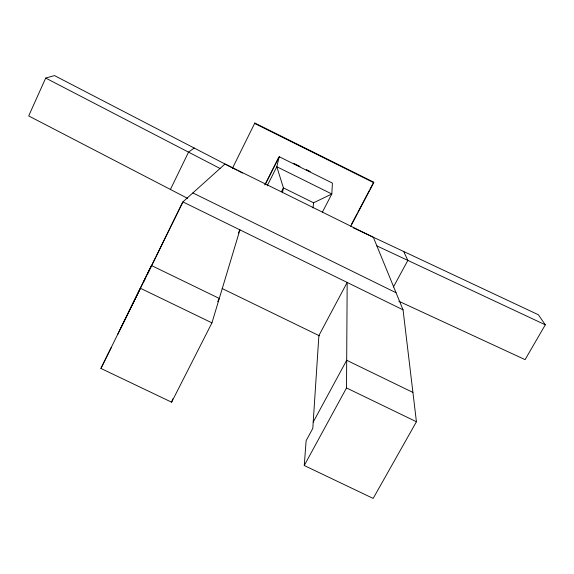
<?xml version="1.0" encoding="UTF-8"?>
<svg xmlns="http://www.w3.org/2000/svg" width="574" height="574" viewBox="0 0 574 574"><rect width="100%" height="100%" fill="white"/><g stroke="black" fill="none" stroke-linecap="round" stroke-linejoin="round"><path stroke-width="0.86" d="M304.249 465.514L346.517 387.945L347.177 282.451L318.886 335.553L312.794 428.398L306.129 440.681L304.249 465.514L373.165 498.419L416.43 421.754L403.048 309.845L373.358 237.299L224.994 164.006L54.465 75.581L45.69 78.071L28.7 115.934L187.605 198.374M313.024 207.91L313.576 202.794L331.815 193.998L332.411 183.106L279.222 156.716L265.123 184.663M282.415 192.785L283.427 187.885L276.804 166.74L279.222 156.716M236.926 170.169L224.994 164.006L182.891 201.897L100.924 368.443L171.626 402.195L211.942 322.861L239.925 229.858L238.318 233.037M171.626 402.195L172.724 398.88M373.739 182.697L373.696 182.173L254.827 123.037L254.669 123.467L373.739 182.697L350.764 226.278M170.421 189.456L188.53 152.146L194.184 148.027M120.174 329.354L151.407 265.497L219.29 298.444L217.668 301.637M156.193 256.463L182.891 201.897L403.048 309.845M117.548 334.671L140.357 288.507M143.522 282.099L145.502 278.096M147.482 274.085L155.791 257.267M100.924 368.443L111.334 347.363M232.456 168.239L254.827 123.037M264.858 184.936L278.541 157.828M267.183 185.782L276.804 166.74L331.815 193.998L322.423 212.079M281.432 191.795L283.427 187.885L313.576 202.794M351.597 224.104L357.014 213.815M357.853 212.237L369.111 190.877M369.943 189.291L373.696 182.173M313.203 422.098L346.689 360.278L412.921 392.429M393.412 286.993L407.849 260.402L403.687 251.534M353.218 227.785L538.34 314.746L545.3 324.805L525.081 359.64L398.83 301.242M376.881 245.894L545.3 324.805M140.192 288.162L211.942 322.861M346.517 387.945L416.43 421.754M222.16 288.535L319.517 335.855M192.857 192.929L396.046 292.733M293.608 163.31L299.951 166.453M306.286 169.603L310.254 171.569M238.511 170.995L242.493 173.047M45.69 78.071L220.029 168.476"/></g></svg>
